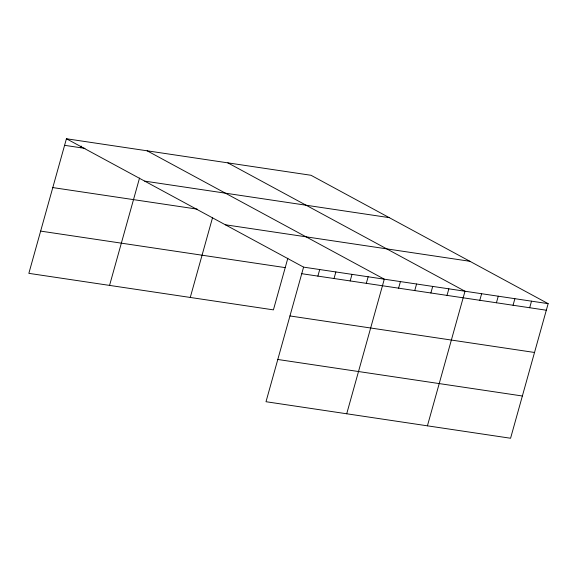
<?xml version="1.0" encoding="UTF-8"?>
<svg xmlns="http://www.w3.org/2000/svg" width="577" height="577" viewBox="0 0 577 577"><rect width="100%" height="100%" fill="white"/><g stroke="black" fill="none" stroke-linecap="round" stroke-linejoin="round"><path stroke-width="0.87" d="M66.427 138.754L303.581 267.129L266.004 401.722L510.573 438.246L548.15 303.653L310.996 175.278L66.427 138.754L28.85 273.347L273.419 309.871L287.836 258.236M80.737 147.741L81.191 146.096M109.558 285.399L139.526 178.069M190.266 297.451L212.545 217.652M317.884 276.116L319.723 269.538M334.025 278.525L335.864 271.955M350.167 280.934L352.006 274.363M366.308 283.343L368.148 276.772M346.712 413.774L384.289 279.181L147.135 150.806M398.592 288.168L400.431 281.598M414.733 290.577L416.572 284.007M430.875 292.986L432.714 286.416M447.016 295.395L448.856 288.825M427.42 425.826L464.997 291.234L227.843 162.858M479.79 300.292L481.629 293.722M496.422 302.774L498.261 296.203M513.054 305.255L514.886 298.684M529.686 307.743L531.518 301.172M64.595 145.325L84.985 148.376M144.69 181.12L389.259 217.644M52.795 187.575L197.226 209.141M225.318 224.77L469.887 261.287M303.581 267.129L548.15 303.653M40.642 231.103L285.218 267.62M301.742 273.7L546.318 310.224M289.95 315.951L534.518 352.468M277.797 359.478L522.365 395.995"/></g></svg>
